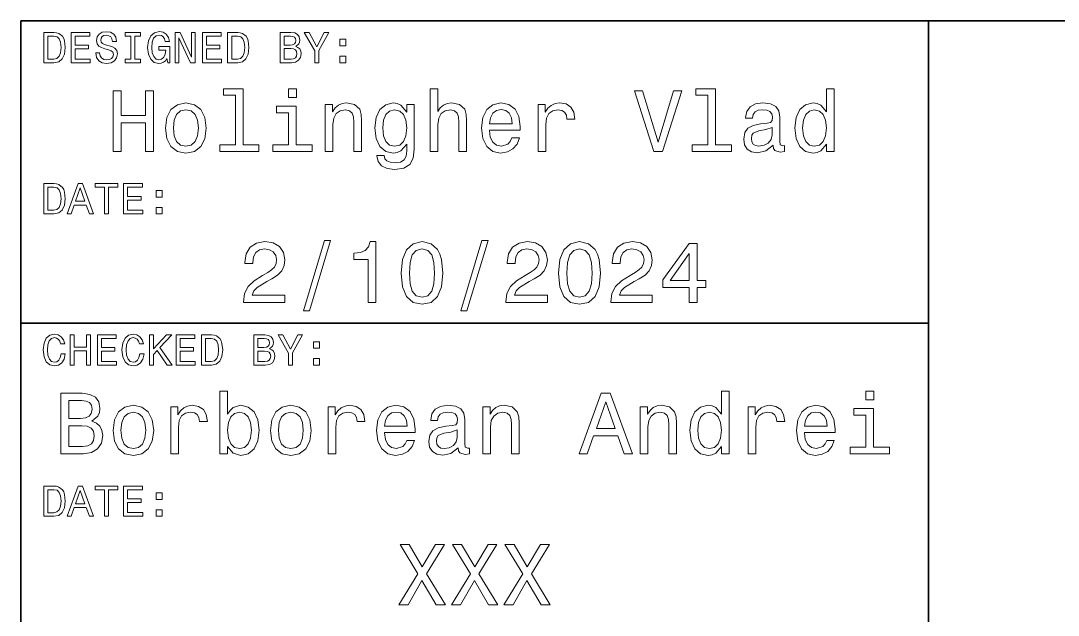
# Model space of a CAD drawing. Extents: x 0 to 594, y 0 to 420.
# Drawn here: x 394 to 445.4, y 40.5 to 70 of the extents above; entities that cross this region are included whole.
import ezdxf

# ---------------------------------------------------------------- set-up
doc = ezdxf.new("R2010")
doc.units = 0

msp = doc.modelspace()

# ---------------------------------------------------------------- linework, layer by layer
at = {"color": 7, "lineweight": 35}
for p, q in [((394, 10), (394, 70)), ((394, 70), (584, 70)), ((439, 14), (439, 70)), ((394, 55), (439, 55))]:
    msp.add_line(p, q, dxfattribs=at)
at = {"color": 7, "lineweight": 13}
for points in [[(397.911, 68.414), (397.715, 68.414), (397.758, 68.184), (397.866, 68.016), (398.032, 67.914), (398.257, 67.878), (398.48, 67.912), (398.646, 68.007), (398.752, 68.156), (398.791, 68.353), (398.759, 68.53), (398.668, 68.645), (398.521, 68.72), (398.324, 68.777), (398.156, 68.818), (398.045, 68.865), (397.983, 68.934), (397.963, 69.043), (397.983, 69.14), (398.039, 69.213), (398.125, 69.263), (398.244, 69.28), (398.365, 69.259), (398.46, 69.2), (398.523, 69.103), (398.553, 68.971), (398.75, 68.971), (398.75, 68.976), (398.715, 69.179), (398.614, 69.33), (398.454, 69.425), (398.238, 69.457), (398.043, 69.425), (397.892, 69.334), (397.795, 69.194), (397.76, 69.012), (397.788, 68.85), (397.87, 68.74), (398, 68.666), (398.177, 68.61), (398.352, 68.561), (398.484, 68.513), (398.564, 68.444), (398.592, 68.331), (398.566, 68.217), (398.499, 68.13), (398.398, 68.076), (398.266, 68.059), (398.119, 68.083), (398.006, 68.152), (397.935, 68.264)], [(401.251, 68.12), (401.287, 67.919), (401.396, 67.919), (401.396, 68.729), (400.849, 68.729), (400.849, 68.545), (401.186, 68.545), (401.186, 68.532), (401.16, 68.334), (401.091, 68.187), (400.985, 68.094), (400.853, 68.063), (400.706, 68.102), (400.591, 68.219), (400.518, 68.411), (400.492, 68.675), (400.516, 68.937), (400.589, 69.129), (400.706, 69.246), (400.864, 69.287), (400.972, 69.265), (401.061, 69.205), (401.125, 69.103), (401.162, 68.967), (401.376, 68.967), (401.32, 69.174), (401.214, 69.33), (401.065, 69.425), (400.877, 69.46), (400.63, 69.406), (400.445, 69.248), (400.326, 68.999), (400.285, 68.669), (400.326, 68.336), (400.445, 68.087), (400.62, 67.929), (400.84, 67.878), (400.963, 67.895), (401.073, 67.938), (401.169, 68.014)], [(395.648, 69.419), (395.149, 69.419), (395.149, 67.919), (395.648, 67.919), (395.884, 67.966), (396.059, 68.111), (396.167, 68.347), (396.206, 68.669), (396.171, 68.997), (396.128, 69.127), (396.068, 69.231), (395.893, 69.371), (395.778, 69.406)], [(395.633, 69.239), (395.798, 69.207), (395.91, 69.107), (395.977, 68.93), (395.999, 68.669), (395.975, 68.416), (395.908, 68.238), (395.793, 68.133), (395.633, 68.098), (395.35, 68.098), (395.35, 69.239)], [(396.498, 67.919), (397.449, 67.919), (397.449, 68.1), (396.697, 68.1), (396.697, 68.608), (397.367, 68.608), (397.367, 68.787), (396.697, 68.787), (396.697, 69.237), (397.432, 69.237), (397.432, 69.419), (396.498, 69.419)], [(399.455, 68.1), (399.178, 68.1), (399.178, 67.919), (399.93, 67.919), (399.93, 68.1), (399.653, 68.1), (399.653, 69.237), (399.93, 69.237), (399.93, 69.419), (399.178, 69.419), (399.178, 69.237), (399.455, 69.237)], [(401.664, 67.919), (401.843, 67.919), (401.843, 69.148), (402.418, 67.919), (402.649, 67.919), (402.649, 69.419), (402.468, 69.419), (402.468, 68.189), (401.899, 69.419), (401.664, 69.419)], [(403.004, 67.919), (403.955, 67.919), (403.955, 68.1), (403.202, 68.1), (403.202, 68.608), (403.872, 68.608), (403.872, 68.787), (403.202, 68.787), (403.202, 69.237), (403.937, 69.237), (403.937, 69.419), (403.004, 69.419)], [(404.756, 69.419), (404.257, 69.419), (404.257, 67.919), (404.756, 67.919), (404.992, 67.966), (405.167, 68.111), (405.275, 68.347), (405.314, 68.669), (405.28, 68.997), (405.236, 69.127), (405.176, 69.231), (405.001, 69.371), (404.886, 69.406)], [(404.741, 69.239), (404.906, 69.207), (405.018, 69.107), (405.085, 68.93), (405.107, 68.669), (405.083, 68.416), (405.016, 68.238), (404.901, 68.133), (404.741, 68.098), (404.458, 68.098), (404.458, 69.239)], [(407.631, 68.729), (407.782, 68.854), (407.821, 68.939), (407.834, 69.043), (407.806, 69.205), (407.722, 69.321), (407.586, 69.393), (407.396, 69.419), (406.862, 69.419), (406.862, 67.919), (407.426, 67.919), (407.627, 67.949), (407.776, 68.037), (407.869, 68.178), (407.901, 68.368), (407.882, 68.496), (407.83, 68.602), (407.746, 68.679)], [(407.354, 68.796), (407.061, 68.796), (407.061, 69.239), (407.372, 69.239), (407.488, 69.226), (407.571, 69.187), (407.62, 69.12), (407.638, 69.021), (407.618, 68.921), (407.566, 68.852), (407.478, 68.809)], [(408.775, 67.919), (408.775, 68.526), (409.267, 69.421), (409.043, 69.421), (408.673, 68.71), (408.299, 69.421), (408.059, 69.421), (408.573, 68.513), (408.573, 67.919)], [(409.814, 68.757), (410.112, 68.757), (410.112, 69.079), (409.814, 69.079)], [(407.402, 68.098), (407.061, 68.098), (407.061, 68.615), (407.383, 68.615), (407.519, 68.599), (407.616, 68.554), (407.674, 68.476), (407.694, 68.364), (407.674, 68.245), (407.62, 68.163), (407.53, 68.113)], [(409.814, 67.919), (410.112, 67.919), (410.112, 68.241), (409.814, 68.241)], [(398.582, 63.52), (398.984, 63.52), (398.984, 64.929), (400.186, 64.929), (400.186, 63.52), (400.584, 63.52), (400.584, 66.52), (400.186, 66.52), (400.186, 65.297), (398.984, 65.297), (398.984, 66.52), (398.582, 66.52)], [(404.651, 66.304), (404.651, 63.84), (403.869, 63.84), (403.869, 63.52), (405.81, 63.52), (405.81, 63.84), (405.032, 63.84), (405.032, 66.624), (404.055, 66.624), (404.055, 66.304)], [(407.673, 66.624), (407.271, 66.624), (407.271, 66.192), (407.673, 66.192)], [(414.304, 63.52), (414.684, 63.52), (414.684, 64.86), (414.723, 65.167), (414.849, 65.392), (415.043, 65.53), (415.303, 65.582), (415.51, 65.539), (415.64, 65.422), (415.705, 65.228), (415.726, 64.968), (415.726, 63.52), (416.107, 63.52), (416.107, 65.046), (416.089, 65.353), (416.012, 65.608), (415.757, 65.841), (415.359, 65.924), (415.143, 65.893), (414.957, 65.811), (414.801, 65.682), (414.684, 65.504), (414.684, 66.624), (414.304, 66.624)], [(426.36, 66.524), (425.608, 63.97), (424.834, 66.524), (424.424, 66.524), (425.392, 63.52), (425.824, 63.52), (426.771, 66.524)], [(428.072, 66.304), (428.072, 63.84), (427.29, 63.84), (427.29, 63.52), (429.231, 63.52), (429.231, 63.84), (428.452, 63.84), (428.452, 66.624), (427.476, 66.624), (427.476, 66.304)], [(433.947, 63.879), (433.947, 63.52), (434.327, 63.52), (434.327, 66.624), (433.951, 66.624), (433.951, 65.487), (433.661, 65.816), (433.484, 65.893), (433.281, 65.924), (432.914, 65.837), (432.628, 65.595), (432.442, 65.206), (432.378, 64.683), (432.442, 64.16), (432.628, 63.767), (432.914, 63.52), (433.281, 63.438), (433.484, 63.468), (433.666, 63.546)], [(401.18, 64.679), (401.249, 64.151), (401.448, 63.762), (401.764, 63.52), (402.187, 63.438), (402.607, 63.52), (402.922, 63.758), (403.121, 64.147), (403.195, 64.679), (403.121, 65.206), (402.922, 65.599), (402.607, 65.837), (402.187, 65.924), (401.764, 65.837), (401.448, 65.595), (401.249, 65.206)], [(409.099, 63.52), (409.48, 63.52), (409.48, 64.86), (409.519, 65.167), (409.644, 65.392), (409.839, 65.53), (410.098, 65.582), (410.305, 65.539), (410.435, 65.422), (410.5, 65.228), (410.522, 64.968), (410.522, 63.52), (410.902, 63.52), (410.902, 65.046), (410.885, 65.353), (410.807, 65.608), (410.552, 65.841), (410.154, 65.924), (409.934, 65.893), (409.748, 65.811), (409.588, 65.673), (409.463, 65.487), (409.463, 65.841), (409.099, 65.841)], [(413.509, 63.624), (413.509, 65.841), (413.146, 65.841), (413.146, 65.465), (412.847, 65.807), (412.666, 65.893), (412.463, 65.924), (412.095, 65.837), (411.81, 65.595), (411.624, 65.206), (411.559, 64.683), (411.624, 64.156), (411.81, 63.767), (412.095, 63.52), (412.463, 63.438), (412.67, 63.468), (412.843, 63.546), (413.146, 63.875), (413.146, 63.546), (413.111, 63.287), (413.016, 63.101), (412.834, 62.993), (412.562, 62.954), (412.324, 62.98), (412.156, 63.045), (412.056, 63.157), (412.026, 63.308), (411.659, 63.308), (411.659, 63.291), (411.715, 63.014), (411.888, 62.807), (412.164, 62.673), (412.54, 62.625), (412.99, 62.69), (413.288, 62.872), (413.457, 63.187)], [(417.239, 64.571), (418.761, 64.571), (418.765, 64.748), (418.696, 65.245), (418.506, 65.617), (418.203, 65.841), (417.801, 65.924), (417.408, 65.837), (417.105, 65.595), (416.911, 65.202), (416.842, 64.683), (416.906, 64.151), (417.101, 63.762), (417.399, 63.52), (417.788, 63.438), (418.125, 63.494), (418.402, 63.641), (418.605, 63.875), (418.722, 64.186), (418.346, 64.186), (418.268, 64.013), (418.156, 63.883), (417.836, 63.78), (417.589, 63.827), (417.403, 63.978), (417.282, 64.225), (417.239, 64.558)], [(419.651, 63.52), (420.032, 63.52), (420.032, 64.847), (420.071, 65.167), (420.187, 65.396), (420.378, 65.535), (420.633, 65.582), (420.823, 65.552), (420.965, 65.465), (421.052, 65.318), (421.082, 65.12), (421.467, 65.12), (421.415, 65.47), (421.272, 65.72), (421.035, 65.872), (420.71, 65.924), (420.49, 65.889), (420.3, 65.803), (420.131, 65.656), (419.997, 65.457), (419.997, 65.841), (419.651, 65.841)], [(431.297, 63.823), (431.297, 63.81), (431.318, 63.663), (431.383, 63.559), (431.656, 63.477), (431.867, 63.512), (431.867, 63.805), (431.777, 63.793), (431.656, 63.849), (431.634, 64.022), (431.634, 65.223), (431.582, 65.53), (431.431, 65.746), (431.167, 65.876), (430.795, 65.924), (430.432, 65.872), (430.164, 65.725), (429.996, 65.496), (429.94, 65.193), (429.94, 65.167), (430.281, 65.167), (430.311, 65.349), (430.406, 65.478), (430.562, 65.556), (430.782, 65.586), (430.994, 65.565), (431.146, 65.5), (431.236, 65.388), (431.267, 65.232), (431.249, 65.05), (431.18, 64.96), (431.007, 64.916), (430.683, 64.882), (430.311, 64.804), (430.048, 64.666), (429.892, 64.45), (429.844, 64.13), (429.888, 63.844), (430.022, 63.633), (430.238, 63.499), (430.536, 63.451), (430.938, 63.542)], [(401.569, 64.683), (401.608, 65.072), (401.729, 65.353), (401.924, 65.526), (402.187, 65.586), (402.447, 65.526), (402.641, 65.357), (402.762, 65.072), (402.805, 64.683), (402.762, 64.29), (402.641, 64.004), (402.447, 63.831), (402.187, 63.775), (401.924, 63.831), (401.729, 64.004), (401.608, 64.29)], [(407.66, 63.84), (407.66, 65.764), (406.683, 65.764), (406.683, 65.439), (407.28, 65.439), (407.28, 63.84), (406.501, 63.84), (406.501, 63.52), (408.447, 63.52), (408.447, 63.84)], [(411.952, 64.683), (411.991, 65.068), (412.108, 65.353), (412.29, 65.522), (412.532, 65.582), (412.787, 65.522), (412.977, 65.353), (413.094, 65.068), (413.137, 64.683), (413.094, 64.29), (412.977, 64.009), (412.787, 63.836), (412.532, 63.78), (412.29, 63.836), (412.108, 64.009), (411.991, 64.294)], [(417.239, 64.89), (417.287, 65.189), (417.403, 65.409), (417.581, 65.543), (417.814, 65.591), (418.043, 65.543), (418.22, 65.409), (418.329, 65.189), (418.367, 64.89)], [(433.346, 65.582), (433.597, 65.522), (433.787, 65.353), (433.899, 65.072), (433.942, 64.683), (433.899, 64.29), (433.787, 64.009), (433.597, 63.836), (433.346, 63.78), (433.108, 63.836), (432.927, 64.009), (432.805, 64.294), (432.767, 64.683), (432.805, 65.068), (432.927, 65.349), (433.108, 65.522)], [(431.254, 64.333), (431.202, 64.108), (431.063, 63.935), (430.856, 63.823), (430.601, 63.784), (430.437, 63.805), (430.32, 63.875), (430.246, 63.996), (430.225, 64.164), (430.242, 64.316), (430.311, 64.424), (430.588, 64.545), (430.938, 64.597), (431.254, 64.7)], [(395.648, 61.919), (395.149, 61.919), (395.149, 60.419), (395.648, 60.419), (395.884, 60.466), (396.059, 60.611), (396.167, 60.847), (396.206, 61.169), (396.171, 61.497), (396.128, 61.627), (396.068, 61.731), (395.893, 61.871), (395.778, 61.906)], [(395.633, 61.739), (395.798, 61.707), (395.91, 61.607), (395.977, 61.43), (395.999, 61.169), (395.975, 60.916), (395.908, 60.738), (395.793, 60.633), (395.633, 60.598), (395.35, 60.598), (395.35, 61.739)], [(396.295, 60.419), (396.494, 60.419), (396.651, 60.86), (397.25, 60.86), (397.408, 60.419), (397.611, 60.419), (397.062, 61.921), (396.841, 61.921)], [(398.153, 60.419), (398.352, 60.419), (398.352, 61.737), (398.806, 61.737), (398.806, 61.919), (397.697, 61.919), (397.697, 61.737), (398.153, 61.737)], [(399.1, 60.419), (400.051, 60.419), (400.051, 60.6), (399.299, 60.6), (399.299, 61.108), (399.969, 61.108), (399.969, 61.287), (399.299, 61.287), (399.299, 61.737), (400.034, 61.737), (400.034, 61.919), (399.1, 61.919)], [(396.72, 61.043), (396.952, 61.705), (397.183, 61.043)], [(400.706, 61.257), (401.004, 61.257), (401.004, 61.579), (400.706, 61.579)], [(400.706, 60.419), (401.004, 60.419), (401.004, 60.741), (400.706, 60.741)], [(405.036, 56.02), (407.098, 56.02), (407.098, 56.392), (405.468, 56.392), (405.559, 56.595), (405.715, 56.764), (406.195, 57.071), (406.45, 57.2), (406.735, 57.386), (406.938, 57.602), (407.055, 57.857), (407.098, 58.147), (407.024, 58.51), (406.821, 58.795), (406.51, 58.977), (406.108, 59.042), (405.693, 58.968), (405.378, 58.765), (405.174, 58.441), (405.105, 58.013), (405.105, 57.952), (405.499, 57.952), (405.499, 57.987), (405.537, 58.281), (405.654, 58.497), (405.84, 58.635), (406.086, 58.683), (406.337, 58.64), (406.523, 58.532), (406.644, 58.363), (406.687, 58.151), (406.657, 57.952), (406.575, 57.784), (406.437, 57.637), (406.246, 57.507), (405.991, 57.369), (405.568, 57.101), (405.269, 56.816), (405.092, 56.47), (405.036, 56.033)], [(408.019, 55.618), (408.317, 55.618), (409.363, 59.102), (409.061, 59.102)], [(411.218, 56.02), (411.611, 56.02), (411.611, 59.042), (411.317, 59.042), (411.239, 58.778), (411.084, 58.601), (410.846, 58.497), (410.517, 58.463), (410.517, 58.156), (411.218, 58.156)], [(412.856, 57.486), (412.921, 56.807), (413.124, 56.323), (413.448, 56.029), (413.898, 55.934), (414.343, 56.029), (414.667, 56.323), (414.866, 56.807), (414.935, 57.486), (414.866, 58.16), (414.784, 58.428), (414.667, 58.648), (414.343, 58.942), (413.898, 59.042), (413.448, 58.942), (413.124, 58.644), (412.921, 58.16)], [(413.271, 57.486), (413.305, 58.009), (413.414, 58.385), (413.608, 58.605), (413.898, 58.683), (414.183, 58.605), (414.378, 58.385), (414.486, 58.009), (414.52, 57.486), (414.486, 56.958), (414.378, 56.582), (414.183, 56.362), (413.898, 56.288), (413.608, 56.362), (413.414, 56.582), (413.305, 56.958)], [(415.826, 55.618), (416.124, 55.618), (417.17, 59.102), (416.867, 59.102)], [(418.048, 56.02), (420.109, 56.02), (420.109, 56.392), (418.48, 56.392), (418.571, 56.595), (418.726, 56.764), (419.206, 57.071), (419.461, 57.2), (419.746, 57.386), (419.95, 57.602), (420.066, 57.857), (420.109, 58.147), (420.036, 58.51), (419.833, 58.795), (419.522, 58.977), (419.12, 59.042), (418.705, 58.968), (418.389, 58.765), (418.186, 58.441), (418.117, 58.013), (418.117, 57.952), (418.51, 57.952), (418.51, 57.987), (418.549, 58.281), (418.666, 58.497), (418.852, 58.635), (419.098, 58.683), (419.349, 58.64), (419.535, 58.532), (419.656, 58.363), (419.699, 58.151), (419.669, 57.952), (419.586, 57.784), (419.448, 57.637), (419.258, 57.507), (419.003, 57.369), (418.579, 57.101), (418.281, 56.816), (418.104, 56.47), (418.048, 56.033)], [(420.663, 57.486), (420.728, 56.807), (420.931, 56.323), (421.255, 56.029), (421.705, 55.934), (422.15, 56.029), (422.474, 56.323), (422.673, 56.807), (422.742, 57.486), (422.673, 58.16), (422.591, 58.428), (422.474, 58.648), (422.15, 58.942), (421.705, 59.042), (421.255, 58.942), (420.931, 58.644), (420.728, 58.16)], [(421.078, 57.486), (421.112, 58.009), (421.22, 58.385), (421.415, 58.605), (421.705, 58.683), (421.99, 58.605), (422.184, 58.385), (422.292, 58.009), (422.327, 57.486), (422.292, 56.958), (422.184, 56.582), (421.99, 56.362), (421.705, 56.288), (421.415, 56.362), (421.22, 56.582), (421.112, 56.958)], [(423.252, 56.02), (425.314, 56.02), (425.314, 56.392), (423.684, 56.392), (423.775, 56.595), (423.931, 56.764), (424.411, 57.071), (424.666, 57.2), (424.951, 57.386), (425.154, 57.602), (425.271, 57.857), (425.314, 58.147), (425.241, 58.51), (425.037, 58.795), (424.726, 58.977), (424.324, 59.042), (423.909, 58.968), (423.594, 58.765), (423.39, 58.441), (423.321, 58.013), (423.321, 57.952), (423.715, 57.952), (423.715, 57.987), (423.754, 58.281), (423.87, 58.497), (424.056, 58.635), (424.303, 58.683), (424.553, 58.64), (424.739, 58.532), (424.86, 58.363), (424.903, 58.151), (424.873, 57.952), (424.791, 57.784), (424.653, 57.637), (424.463, 57.507), (424.207, 57.369), (423.784, 57.101), (423.486, 56.816), (423.308, 56.47), (423.252, 56.033)], [(427.147, 56.02), (427.536, 56.02), (427.536, 56.764), (427.964, 56.764), (427.964, 57.11), (427.536, 57.11), (427.536, 58.955), (427.143, 58.955), (425.829, 57.144), (425.829, 56.764), (427.147, 56.764)], [(426.192, 57.11), (427.147, 58.454), (427.147, 57.11)], [(396.001, 53.476), (395.957, 53.295), (395.886, 53.165), (395.787, 53.085), (395.67, 53.059), (395.53, 53.098), (395.419, 53.215), (395.346, 53.405), (395.322, 53.669), (395.346, 53.93), (395.417, 54.122), (395.527, 54.239), (395.67, 54.28), (395.774, 54.259), (395.862, 54.198), (395.932, 54.101), (395.979, 53.967), (396.184, 53.967), (396.12, 54.172), (396.007, 54.328), (395.854, 54.425), (395.67, 54.46), (395.441, 54.406), (395.266, 54.254), (395.153, 54.006), (395.115, 53.669), (395.153, 53.331), (395.266, 53.083), (395.441, 52.929), (395.67, 52.878), (395.871, 52.919), (396.033, 53.033), (396.148, 53.221), (396.208, 53.476)], [(396.45, 52.919), (396.651, 52.919), (396.651, 53.623), (397.252, 53.623), (397.252, 52.919), (397.451, 52.919), (397.451, 54.419), (397.252, 54.419), (397.252, 53.807), (396.651, 53.807), (396.651, 54.419), (396.45, 54.419)], [(397.799, 52.919), (398.75, 52.919), (398.75, 53.1), (397.998, 53.1), (397.998, 53.608), (398.668, 53.608), (398.668, 53.787), (397.998, 53.787), (397.998, 54.237), (398.733, 54.237), (398.733, 54.419), (397.799, 54.419)], [(399.904, 53.476), (399.861, 53.295), (399.79, 53.165), (399.69, 53.085), (399.573, 53.059), (399.433, 53.098), (399.323, 53.215), (399.249, 53.405), (399.225, 53.669), (399.249, 53.93), (399.321, 54.122), (399.431, 54.239), (399.573, 54.28), (399.677, 54.259), (399.766, 54.198), (399.835, 54.101), (399.883, 53.967), (400.088, 53.967), (400.023, 54.172), (399.911, 54.328), (399.757, 54.425), (399.573, 54.46), (399.344, 54.406), (399.169, 54.254), (399.057, 54.006), (399.018, 53.669), (399.057, 53.331), (399.169, 53.083), (399.344, 52.929), (399.573, 52.878), (399.775, 52.919), (399.937, 53.033), (400.051, 53.221), (400.112, 53.476)], [(400.386, 52.919), (400.585, 52.919), (400.585, 53.452), (400.762, 53.643), (401.266, 52.919), (401.508, 52.919), (400.903, 53.787), (401.491, 54.419), (401.227, 54.419), (400.585, 53.725), (400.585, 54.419), (400.386, 54.419)], [(401.702, 52.919), (402.653, 52.919), (402.653, 53.1), (401.901, 53.1), (401.901, 53.608), (402.571, 53.608), (402.571, 53.787), (401.901, 53.787), (401.901, 54.237), (402.636, 54.237), (402.636, 54.419), (401.702, 54.419)], [(403.455, 54.419), (402.956, 54.419), (402.956, 52.919), (403.455, 52.919), (403.691, 52.966), (403.866, 53.111), (403.974, 53.347), (404.013, 53.669), (403.978, 53.997), (403.935, 54.127), (403.875, 54.231), (403.7, 54.371), (403.585, 54.406)], [(403.44, 54.239), (403.604, 54.207), (403.717, 54.107), (403.784, 53.93), (403.805, 53.669), (403.782, 53.416), (403.715, 53.238), (403.6, 53.133), (403.44, 53.098), (403.157, 53.098), (403.157, 54.239)], [(406.33, 53.729), (406.481, 53.854), (406.52, 53.939), (406.533, 54.043), (406.505, 54.205), (406.421, 54.321), (406.285, 54.393), (406.094, 54.419), (405.561, 54.419), (405.561, 52.919), (406.125, 52.919), (406.326, 52.949), (406.475, 53.037), (406.568, 53.178), (406.6, 53.368), (406.581, 53.496), (406.529, 53.602), (406.445, 53.679)], [(406.053, 53.796), (405.759, 53.796), (405.759, 54.239), (406.071, 54.239), (406.187, 54.226), (406.269, 54.187), (406.319, 54.12), (406.336, 54.021), (406.317, 53.921), (406.265, 53.852), (406.177, 53.809)], [(407.473, 52.919), (407.473, 53.526), (407.966, 54.421), (407.741, 54.421), (407.372, 53.71), (406.998, 54.421), (406.758, 54.421), (407.272, 53.513), (407.272, 52.919)], [(408.513, 53.757), (408.811, 53.757), (408.811, 54.079), (408.513, 54.079)], [(406.101, 53.098), (405.759, 53.098), (405.759, 53.615), (406.081, 53.615), (406.218, 53.599), (406.315, 53.554), (406.373, 53.476), (406.393, 53.364), (406.373, 53.245), (406.319, 53.163), (406.228, 53.113)], [(408.513, 52.919), (408.811, 52.919), (408.811, 53.241), (408.513, 53.241)], [(397.523, 50.141), (397.826, 50.392), (397.903, 50.561), (397.929, 50.768), (397.873, 51.092), (397.705, 51.326), (397.432, 51.468), (397.052, 51.52), (395.984, 51.52), (395.984, 48.52), (397.112, 48.52), (397.514, 48.581), (397.813, 48.758), (397.999, 49.039), (398.063, 49.419), (398.024, 49.674), (397.921, 49.886), (397.752, 50.042)], [(404.254, 48.879), (404.535, 48.546), (404.919, 48.438), (405.282, 48.52), (405.572, 48.767), (405.754, 49.16), (405.823, 49.683), (405.754, 50.206), (405.568, 50.595), (405.282, 50.837), (404.919, 50.924), (404.539, 50.811), (404.383, 50.673), (404.254, 50.487), (404.254, 51.624), (403.873, 51.624), (403.873, 48.52), (404.254, 48.52)], [(421.692, 48.52), (422.089, 48.52), (422.405, 49.402), (423.602, 49.402), (423.918, 48.52), (424.324, 48.52), (423.226, 51.524), (422.785, 51.524)], [(428.742, 48.879), (428.742, 48.52), (429.122, 48.52), (429.122, 51.624), (428.746, 51.624), (428.746, 50.487), (428.457, 50.816), (428.28, 50.893), (428.076, 50.924), (427.709, 50.837), (427.424, 50.595), (427.238, 50.206), (427.173, 49.683), (427.238, 49.16), (427.424, 48.767), (427.709, 48.52), (428.076, 48.438), (428.28, 48.468), (428.461, 48.546)], [(436.298, 51.624), (435.896, 51.624), (435.896, 51.192), (436.298, 51.192)], [(396.97, 50.275), (396.382, 50.275), (396.382, 51.161), (397.004, 51.161), (397.238, 51.135), (397.402, 51.058), (397.501, 50.924), (397.536, 50.725), (397.497, 50.526), (397.393, 50.388), (397.216, 50.301)], [(422.543, 49.769), (423.006, 51.092), (423.468, 49.769)], [(398.578, 49.679), (398.647, 49.151), (398.846, 48.762), (399.161, 48.52), (399.585, 48.438), (400.004, 48.52), (400.32, 48.758), (400.519, 49.147), (400.592, 49.679), (400.519, 50.206), (400.32, 50.599), (400.004, 50.837), (399.585, 50.924), (399.161, 50.837), (398.846, 50.595), (398.647, 50.206)], [(398.967, 49.683), (399.006, 50.072), (399.127, 50.353), (399.321, 50.526), (399.585, 50.586), (399.844, 50.526), (400.039, 50.357), (400.16, 50.072), (400.203, 49.683), (400.16, 49.29), (400.039, 49.004), (399.844, 48.831), (399.585, 48.775), (399.321, 48.831), (399.127, 49.004), (399.006, 49.29)], [(401.435, 48.52), (401.816, 48.52), (401.816, 49.847), (401.854, 50.167), (401.971, 50.396), (402.161, 50.535), (402.416, 50.582), (402.607, 50.552), (402.749, 50.465), (402.836, 50.318), (402.866, 50.12), (403.251, 50.12), (403.199, 50.47), (403.056, 50.72), (402.818, 50.872), (402.494, 50.924), (402.274, 50.889), (402.084, 50.803), (401.915, 50.656), (401.781, 50.457), (401.781, 50.841), (401.435, 50.841)], [(405.434, 49.683), (405.39, 49.294), (405.274, 49.009), (405.088, 48.836), (404.854, 48.78), (404.599, 48.836), (404.414, 49.009), (404.297, 49.29), (404.258, 49.683), (404.297, 50.072), (404.414, 50.353), (404.599, 50.522), (404.854, 50.582), (405.088, 50.522), (405.274, 50.349), (405.39, 50.068)], [(406.385, 49.679), (406.454, 49.151), (406.653, 48.762), (406.968, 48.52), (407.392, 48.438), (407.811, 48.52), (408.127, 48.758), (408.326, 49.147), (408.399, 49.679), (408.326, 50.206), (408.127, 50.599), (407.811, 50.837), (407.392, 50.924), (406.968, 50.837), (406.653, 50.595), (406.454, 50.206)], [(406.774, 49.683), (406.813, 50.072), (406.934, 50.353), (407.128, 50.526), (407.392, 50.586), (407.651, 50.526), (407.846, 50.357), (407.967, 50.072), (408.01, 49.683), (407.967, 49.29), (407.846, 49.004), (407.651, 48.831), (407.392, 48.775), (407.128, 48.831), (406.934, 49.004), (406.813, 49.29)], [(409.242, 48.52), (409.622, 48.52), (409.622, 49.847), (409.661, 50.167), (409.778, 50.396), (409.968, 50.535), (410.223, 50.582), (410.414, 50.552), (410.556, 50.465), (410.643, 50.318), (410.673, 50.12), (411.058, 50.12), (411.006, 50.47), (410.863, 50.72), (410.625, 50.872), (410.301, 50.924), (410.081, 50.889), (409.89, 50.803), (409.722, 50.656), (409.588, 50.457), (409.588, 50.841), (409.242, 50.841)], [(412.035, 49.571), (413.556, 49.571), (413.561, 49.748), (413.491, 50.245), (413.301, 50.617), (412.999, 50.841), (412.597, 50.924), (412.203, 50.837), (411.901, 50.595), (411.706, 50.202), (411.637, 49.683), (411.702, 49.151), (411.896, 48.762), (412.195, 48.52), (412.584, 48.438), (412.921, 48.494), (413.197, 48.641), (413.401, 48.875), (413.517, 49.186), (413.141, 49.186), (413.063, 49.013), (412.951, 48.883), (412.631, 48.78), (412.385, 48.827), (412.199, 48.978), (412.078, 49.225), (412.035, 49.558)], [(412.035, 49.89), (412.082, 50.189), (412.199, 50.409), (412.376, 50.543), (412.609, 50.591), (412.839, 50.543), (413.016, 50.409), (413.124, 50.189), (413.163, 49.89)], [(415.683, 48.823), (415.683, 48.81), (415.705, 48.663), (415.769, 48.559), (416.042, 48.477), (416.254, 48.512), (416.254, 48.805), (416.163, 48.793), (416.042, 48.849), (416.02, 49.022), (416.02, 50.223), (415.968, 50.53), (415.817, 50.746), (415.553, 50.876), (415.182, 50.924), (414.818, 50.872), (414.55, 50.725), (414.382, 50.496), (414.326, 50.193), (414.326, 50.167), (414.667, 50.167), (414.697, 50.349), (414.793, 50.478), (414.948, 50.556), (415.169, 50.586), (415.38, 50.565), (415.532, 50.5), (415.622, 50.388), (415.653, 50.232), (415.635, 50.05), (415.566, 49.96), (415.393, 49.916), (415.069, 49.882), (414.697, 49.804), (414.434, 49.666), (414.278, 49.45), (414.231, 49.13), (414.274, 48.844), (414.408, 48.633), (414.624, 48.499), (414.922, 48.451), (415.324, 48.542)], [(416.906, 48.52), (417.287, 48.52), (417.287, 49.86), (417.326, 50.167), (417.451, 50.392), (417.646, 50.53), (417.905, 50.582), (418.112, 50.539), (418.242, 50.422), (418.307, 50.228), (418.329, 49.968), (418.329, 48.52), (418.709, 48.52), (418.709, 50.046), (418.692, 50.353), (418.614, 50.608), (418.359, 50.841), (417.961, 50.924), (417.741, 50.893), (417.555, 50.811), (417.395, 50.673), (417.269, 50.487), (417.269, 50.841), (416.906, 50.841)], [(424.713, 48.52), (425.094, 48.52), (425.094, 49.86), (425.133, 50.167), (425.258, 50.392), (425.452, 50.53), (425.712, 50.582), (425.919, 50.539), (426.049, 50.422), (426.114, 50.228), (426.135, 49.968), (426.135, 48.52), (426.516, 48.52), (426.516, 50.046), (426.499, 50.353), (426.421, 50.608), (426.166, 50.841), (425.768, 50.924), (425.548, 50.893), (425.362, 50.811), (425.202, 50.673), (425.076, 50.487), (425.076, 50.841), (424.713, 50.841)], [(428.141, 50.582), (428.392, 50.522), (428.582, 50.353), (428.695, 50.072), (428.738, 49.683), (428.695, 49.29), (428.582, 49.009), (428.392, 48.836), (428.141, 48.78), (427.903, 48.836), (427.722, 49.009), (427.601, 49.294), (427.562, 49.683), (427.601, 50.068), (427.722, 50.349), (427.903, 50.522)], [(430.061, 48.52), (430.441, 48.52), (430.441, 49.847), (430.48, 50.167), (430.597, 50.396), (430.787, 50.535), (431.042, 50.582), (431.232, 50.552), (431.375, 50.465), (431.461, 50.318), (431.491, 50.12), (431.876, 50.12), (431.824, 50.47), (431.682, 50.72), (431.444, 50.872), (431.12, 50.924), (430.899, 50.889), (430.709, 50.803), (430.54, 50.656), (430.406, 50.457), (430.406, 50.841), (430.061, 50.841)], [(432.853, 49.571), (434.375, 49.571), (434.379, 49.748), (434.31, 50.245), (434.12, 50.617), (433.817, 50.841), (433.415, 50.924), (433.022, 50.837), (432.719, 50.595), (432.525, 50.202), (432.455, 49.683), (432.52, 49.151), (432.715, 48.762), (433.013, 48.52), (433.402, 48.438), (433.739, 48.494), (434.016, 48.641), (434.219, 48.875), (434.336, 49.186), (433.96, 49.186), (433.882, 49.013), (433.769, 48.883), (433.45, 48.78), (433.203, 48.827), (433.017, 48.978), (432.896, 49.225), (432.853, 49.558)], [(432.853, 49.89), (432.901, 50.189), (433.017, 50.409), (433.195, 50.543), (433.428, 50.591), (433.657, 50.543), (433.834, 50.409), (433.942, 50.189), (433.981, 49.89)], [(436.285, 48.84), (436.285, 50.764), (435.308, 50.764), (435.308, 50.439), (435.905, 50.439), (435.905, 48.84), (435.127, 48.84), (435.127, 48.52), (437.072, 48.52), (437.072, 48.84)], [(397.065, 48.879), (396.382, 48.879), (396.382, 49.912), (397.026, 49.912), (397.298, 49.882), (397.493, 49.791), (397.609, 49.635), (397.648, 49.411), (397.609, 49.173), (397.501, 49.009), (397.32, 48.909)], [(415.64, 49.333), (415.588, 49.108), (415.45, 48.935), (415.242, 48.823), (414.987, 48.784), (414.823, 48.805), (414.706, 48.875), (414.633, 48.996), (414.611, 49.164), (414.628, 49.316), (414.697, 49.424), (414.974, 49.545), (415.324, 49.597), (415.64, 49.7)], [(395.648, 46.919), (395.149, 46.919), (395.149, 45.419), (395.648, 45.419), (395.884, 45.466), (396.059, 45.611), (396.167, 45.847), (396.206, 46.169), (396.171, 46.497), (396.128, 46.627), (396.068, 46.731), (395.893, 46.871), (395.778, 46.906)], [(396.295, 45.419), (396.494, 45.419), (396.651, 45.86), (397.25, 45.86), (397.408, 45.419), (397.611, 45.419), (397.062, 46.921), (396.841, 46.921)], [(398.153, 45.419), (398.352, 45.419), (398.352, 46.737), (398.806, 46.737), (398.806, 46.919), (397.697, 46.919), (397.697, 46.737), (398.153, 46.737)], [(399.1, 45.419), (400.051, 45.419), (400.051, 45.6), (399.299, 45.6), (399.299, 46.108), (399.969, 46.108), (399.969, 46.287), (399.299, 46.287), (399.299, 46.737), (400.034, 46.737), (400.034, 46.919), (399.1, 46.919)], [(395.633, 46.739), (395.798, 46.707), (395.91, 46.607), (395.977, 46.43), (395.999, 46.169), (395.975, 45.916), (395.908, 45.738), (395.793, 45.633), (395.633, 45.598), (395.35, 45.598), (395.35, 46.739)], [(396.72, 46.043), (396.952, 46.705), (397.183, 46.043)], [(400.706, 46.257), (401.004, 46.257), (401.004, 46.579), (400.706, 46.579)], [(400.706, 45.419), (401.004, 45.419), (401.004, 45.741), (400.706, 45.741)], [(412.752, 41.02), (413.206, 41.02), (413.893, 42.235), (414.594, 41.02), (415.052, 41.02), (414.114, 42.563), (415.004, 44.024), (414.568, 44.024), (413.906, 42.914), (413.258, 44.024), (412.804, 44.024), (413.69, 42.559)], [(415.354, 41.02), (415.808, 41.02), (416.496, 42.235), (417.196, 41.02), (417.654, 41.02), (416.716, 42.563), (417.607, 44.024), (417.17, 44.024), (416.509, 42.914), (415.86, 44.024), (415.406, 44.024), (416.292, 42.559)], [(417.957, 41.02), (418.411, 41.02), (419.098, 42.235), (419.798, 41.02), (420.256, 41.02), (419.318, 42.563), (420.209, 44.024), (419.772, 44.024), (419.111, 42.914), (418.463, 44.024), (418.009, 44.024), (418.895, 42.559)]]:
    msp.add_lwpolyline(points, close=True, dxfattribs=at)

doc.saveas('drawing.dxf')
